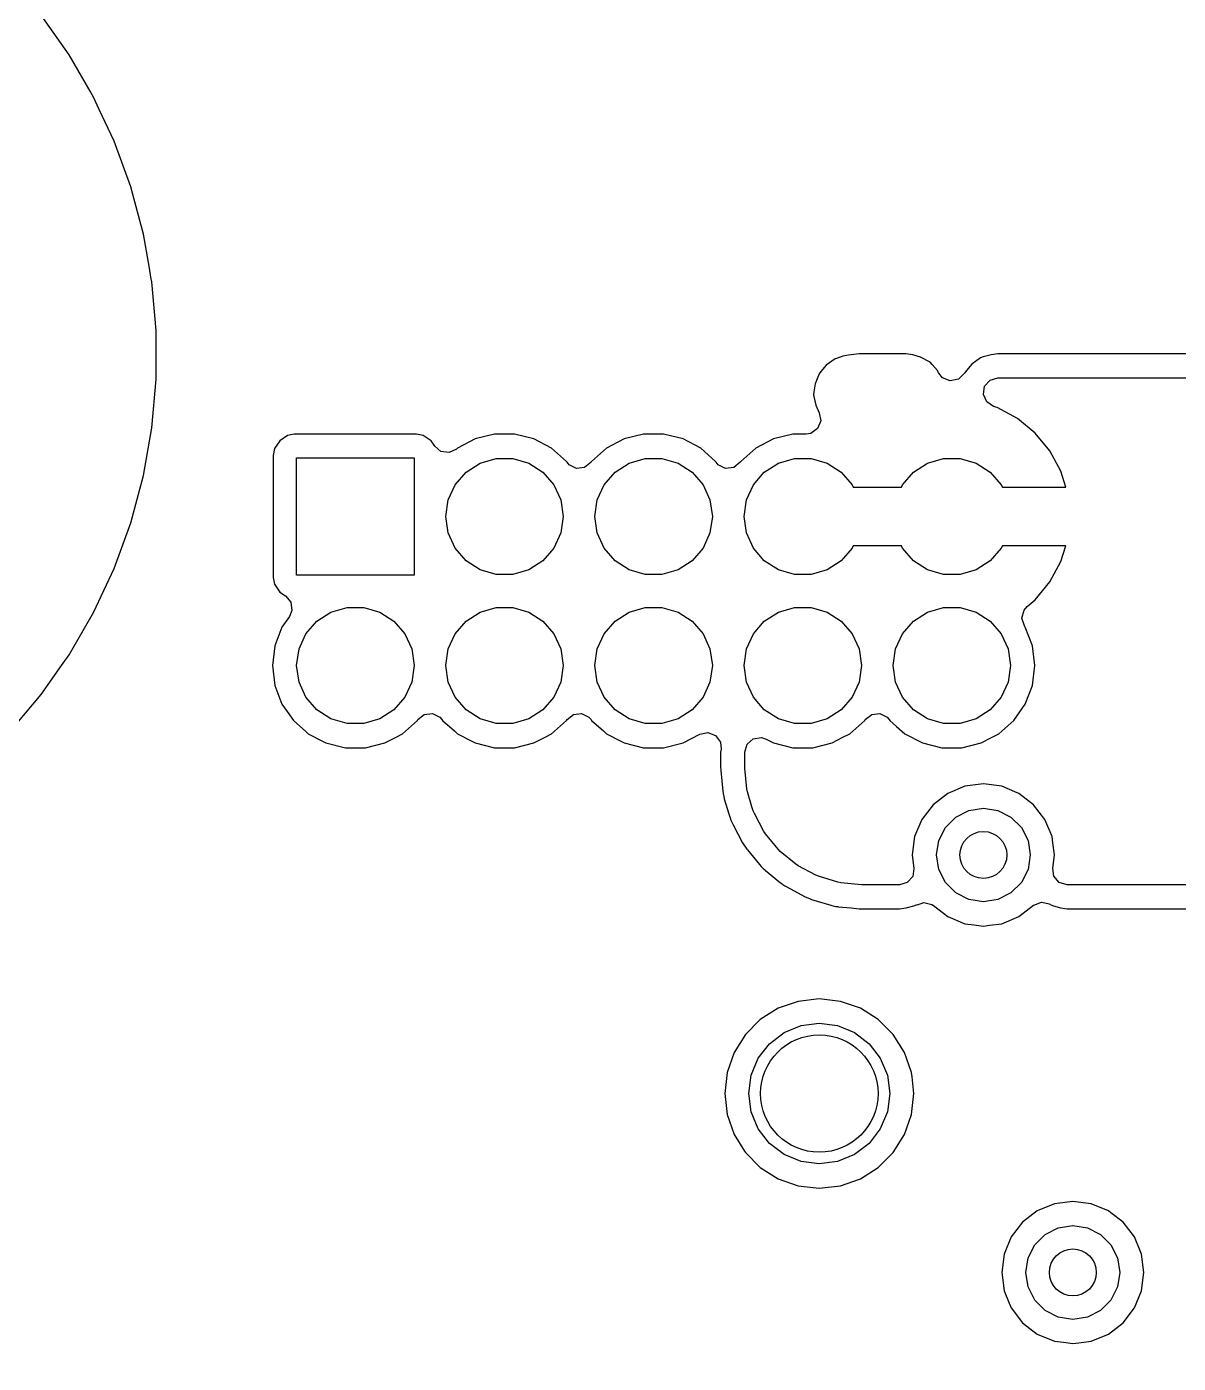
# Model space of a CAD drawing. Extents: x 116 to 183, y -110.2 to -37.6.
# Drawn here: x 130.79 to 140.6, y -66.81 to -55.43 of the extents above; entities that cross this region are included whole.
import ezdxf

# ---------------------------------------------------------------- set-up
doc = ezdxf.new("R2010")
doc.units = 0
doc.layers.add('BLACK', color=7, linetype='CONTINUOUS')

msp = doc.modelspace()

# ---------------------------------------------------------------- linework, layer by layer
at = {"layer": 'BLACK', "linetype": 'CONTINUOUS'}
for p, q in [((131.152576, -55.668358), (130.914655, -55.328572)), ((131.15258, -55.668365), (131.152576, -55.668358)), ((131.152588, -55.668376), (131.15258, -55.668365)), ((131.33091, -55.977238), (131.152588, -55.668376)), ((131.359996, -56.027616), (131.33091, -55.977238)), ((131.360009, -56.02764), (131.359996, -56.027616)), ((131.409604, -56.133998), (131.360009, -56.02764)), ((131.535305, -56.403566), (131.409604, -56.133998)), ((131.535306, -56.403571), (131.535305, -56.403566)), ((131.535311, -56.40358), (131.535306, -56.403571)), ((131.677189, -56.793386), (131.535311, -56.40358)), ((131.67719, -56.793392), (131.677189, -56.793386)), ((131.677192, -56.793396), (131.67719, -56.793392)), ((131.691718, -56.847608), (131.677192, -56.793396)), ((131.784553, -57.194074), (131.691718, -56.847608)), ((131.836035, -57.486046), (131.784553, -57.194074)), ((131.849209, -57.56076), (131.836035, -57.486046)), ((131.856586, -57.602595), (131.849209, -57.56076)), ((131.89274, -58.015839), (131.856586, -57.602595)), ((131.89274, -58.430661), (131.89274, -58.015839)), ((137.674647, -58.258748), (137.600397, -58.312145)), ((137.687853, -58.253707), (137.674647, -58.258748)), ((137.741809, -58.235212), (137.687853, -58.253707)), ((137.741811, -58.235211), (137.741809, -58.235212)), ((137.788301, -58.225097), (137.741811, -58.235211)), ((137.879801, -58.216085), (137.788301, -58.225097)), ((137.889849, -58.215344), (137.879801, -58.216085)), ((137.902005, -58.214747), (137.889849, -58.215344)), ((137.905035, -58.214672), (137.902005, -58.214747)), ((137.912093, -58.2145), (137.905035, -58.214672)), ((138.279104, -58.2145), (137.912093, -58.2145)), ((138.337002, -58.222825), (138.279104, -58.2145)), ((138.337003, -58.222825), (138.337002, -58.222825)), ((138.337007, -58.222826), (138.337003, -58.222825)), ((138.404039, -58.242509), (138.337007, -58.222826)), ((138.404044, -58.242511), (138.404039, -58.242509)), ((138.483854, -58.287154), (138.404044, -58.242511)), ((138.483856, -58.287156), (138.483854, -58.287154)), ((138.483858, -58.287157), (138.483856, -58.287156)), ((138.48386, -58.287159), (138.483858, -58.287157)), ((138.483861, -58.28716), (138.48386, -58.287159)), ((138.501443, -58.305104), (138.483861, -58.28716)), ((138.914938, -58.249739), (138.840694, -58.303132)), ((138.937792, -58.241652), (138.914938, -58.249739)), ((139.003876, -58.222569), (138.937792, -58.241652)), ((139.003884, -58.222567), (139.003876, -58.222569)), ((139.060895, -58.2145), (139.003884, -58.222567)), ((141.750147, -58.2145), (139.060895, -58.2145)), ((137.538727, -58.384366), (137.505132, -58.469432)), ((137.554158, -58.364556), (137.538727, -58.384366)), ((137.554188, -58.364519), (137.554158, -58.364556)), ((137.600397, -58.312145), (137.554188, -58.364519)), ((138.501449, -58.305111), (138.501443, -58.305104)), ((138.547204, -58.357915), (138.501449, -58.305111)), ((138.5565, -58.37536), (138.547204, -58.357915)), ((138.558235, -58.378616), (138.5565, -58.37536)), ((138.591466, -58.418124), (138.558235, -58.378616)), ((138.775339, -58.381805), (138.724995, -58.430253)), ((138.779018, -58.375362), (138.775339, -58.381805)), ((138.794451, -58.355547), (138.779018, -58.375362)), ((138.840694, -58.303132), (138.794451, -58.355547)), ((131.856586, -58.843905), (131.89274, -58.430661)), ((137.505129, -58.469442), (137.49457, -58.538498)), ((137.505132, -58.469432), (137.505129, -58.469442)), ((138.65645, -58.443793), (138.591466, -58.418124)), ((138.724995, -58.430253), (138.65645, -58.443793)), ((138.938005, -58.560551), (138.948566, -58.491484)), ((138.948566, -58.491484), (138.994791, -58.43909)), ((138.994791, -58.43909), (139.060896, -58.42)), ((139.060896, -58.42), (144.789907, -58.42)), ((137.494569, -58.53851), (137.492298, -58.56353)), ((137.492298, -58.56353), (137.492298, -58.563538)), ((137.492298, -58.563538), (137.494962, -58.577019)), ((137.49457, -58.538498), (137.494569, -58.53851)), ((137.494962, -58.577019), (137.510026, -58.653257)), ((138.966462, -58.624363), (138.938005, -58.560551)), ((139.0249, -58.66266), (138.966462, -58.624363)), ((137.510026, -58.653257), (137.538483, -58.71707)), ((137.538483, -58.71707), (137.539049, -58.718156)), ((137.539049, -58.718156), (137.539078, -58.718302)), ((137.539078, -58.718302), (137.539301, -58.718763)), ((137.539256, -58.718803), (137.539183, -58.718835)), ((137.539183, -58.718835), (137.552599, -58.786697)), ((137.539301, -58.718763), (137.539249, -58.718787)), ((137.539249, -58.718787), (137.539256, -58.718803)), ((139.054536, -58.67165), (139.0249, -58.66266)), ((139.228253, -58.764503), (139.054536, -58.67165)), ((131.784553, -59.252426), (131.856586, -58.843905)), ((137.526942, -58.851685), (137.470222, -58.892485)), ((137.552599, -58.786697), (137.526942, -58.851685)), ((139.22826, -58.764507), (139.228253, -58.764503)), ((139.380528, -58.889471), (139.22826, -58.764507)), ((132.945447, -58.955447), (132.901132, -59.021769)), ((133.011769, -58.911132), (132.945447, -58.955447)), ((133.01177, -58.911131), (133.011769, -58.911132)), ((133.070247, -58.8995), (133.01177, -58.911131)), ((133.070252, -58.8995), (133.070247, -58.8995)), ((134.109748, -58.8995), (133.070252, -58.8995)), ((134.109752, -58.8995), (134.109748, -58.8995)), ((134.168229, -58.911131), (134.109752, -58.8995)), ((134.16823, -58.911132), (134.168229, -58.911131)), ((134.234553, -58.955448), (134.16823, -58.911132)), ((134.265897, -59.002358), (134.234553, -58.955448)), ((134.609773, -58.94021), (134.459149, -59.019264)), ((134.774944, -58.8995), (134.609773, -58.94021)), ((134.945056, -58.8995), (134.774944, -58.8995)), ((135.110226, -58.94021), (134.945056, -58.8995)), ((135.260849, -59.019263), (135.110226, -58.94021)), ((135.879773, -58.94021), (135.72915, -59.019263)), ((136.044944, -58.8995), (135.879773, -58.94021)), ((136.215056, -58.8995), (136.044944, -58.8995)), ((136.380226, -58.94021), (136.215056, -58.8995)), ((136.530849, -59.019263), (136.380226, -58.94021)), ((137.149773, -58.94021), (136.99915, -59.019263)), ((137.314944, -58.8995), (137.149773, -58.94021)), ((137.429106, -58.8995), (137.314944, -58.8995)), ((137.470222, -58.892485), (137.429106, -58.8995)), ((139.505492, -59.041739), (139.380528, -58.889471)), ((132.901131, -59.02177), (132.8895, -59.080247)), ((132.8895, -59.080247), (132.8895, -60.119752)), ((132.901132, -59.021769), (132.901131, -59.02177)), ((134.318726, -59.04682), (134.265897, -59.002358)), ((134.387989, -59.056005), (134.318726, -59.04682)), ((134.451223, -59.026286), (134.387989, -59.056005)), ((134.459147, -59.019266), (134.451223, -59.026286)), ((134.459149, -59.019264), (134.459147, -59.019266)), ((135.388184, -59.132072), (135.260849, -59.019263)), ((135.72915, -59.019263), (135.601815, -59.132072)), ((136.658184, -59.132072), (136.530849, -59.019263)), ((136.99915, -59.019263), (136.871815, -59.132072)), ((139.505496, -59.041746), (139.505492, -59.041739)), ((139.598347, -59.215458), (139.505496, -59.041746)), ((133.09, -60.1), (133.09, -59.1)), ((133.09, -59.1), (134.09, -59.1)), ((134.09, -59.1), (134.09, -60.1)), ((134.53257, -59.222125), (134.652292, -59.145184)), ((134.652292, -59.145184), (134.788843, -59.105089)), ((134.788843, -59.105089), (134.931157, -59.105089)), ((134.931157, -59.105089), (135.067708, -59.145184)), ((135.067708, -59.145184), (135.18743, -59.222125)), ((135.392951, -59.138978), (135.388184, -59.132072)), ((135.410753, -59.159523), (135.392951, -59.138978)), ((135.473317, -59.190627), (135.410753, -59.159523)), ((135.542766, -59.182968), (135.473317, -59.190627)), ((135.597049, -59.138978), (135.542766, -59.182968)), ((135.601815, -59.132072), (135.597049, -59.138978)), ((135.80257, -59.222125), (135.922292, -59.145184)), ((135.922292, -59.145184), (136.058843, -59.105089)), ((136.058843, -59.105089), (136.201157, -59.105089)), ((136.201157, -59.105089), (136.337708, -59.145184)), ((136.337708, -59.145184), (136.45743, -59.222125)), ((136.662951, -59.138978), (136.658184, -59.132072)), ((136.680753, -59.159523), (136.662951, -59.138978)), ((136.743317, -59.190627), (136.680753, -59.159523)), ((136.812766, -59.182968), (136.743317, -59.190627)), ((136.867049, -59.138978), (136.812766, -59.182968)), ((136.871815, -59.132072), (136.867049, -59.138978)), ((137.07257, -59.222125), (137.192292, -59.145184)), ((137.192292, -59.145184), (137.328843, -59.105089)), ((137.328843, -59.105089), (137.471157, -59.105089)), ((137.471157, -59.105089), (137.607708, -59.145184)), ((137.607708, -59.145184), (137.72743, -59.222125)), ((138.34257, -59.222125), (138.462292, -59.145184)), ((138.462292, -59.145184), (138.598843, -59.105089)), ((138.598843, -59.105089), (138.741157, -59.105089)), ((138.741157, -59.105089), (138.877708, -59.145184)), ((138.877708, -59.145184), (138.99743, -59.222125)), ((131.677189, -59.653114), (131.784553, -59.252426)), ((134.439373, -59.32968), (134.53257, -59.222125)), ((135.18743, -59.222125), (135.280627, -59.32968)), ((135.709373, -59.32968), (135.80257, -59.222125)), ((136.45743, -59.222125), (136.550627, -59.32968)), ((136.979373, -59.32968), (137.07257, -59.222125)), ((137.72743, -59.222125), (137.820627, -59.32968)), ((138.249373, -59.32968), (138.34257, -59.222125)), ((138.99743, -59.222125), (139.090627, -59.32968)), ((139.63916, -59.349999), (139.598347, -59.215458)), ((134.380254, -59.459134), (134.439373, -59.32968)), ((135.280627, -59.32968), (135.339746, -59.459134)), ((135.650254, -59.459134), (135.709373, -59.32968)), ((136.550627, -59.32968), (136.609746, -59.459134)), ((136.920254, -59.459134), (136.979373, -59.32968)), ((137.820627, -59.32968), (137.829907, -59.35)), ((137.829907, -59.35), (138.240093, -59.35)), ((138.240093, -59.35), (138.249373, -59.32968)), ((139.090627, -59.32968), (139.099907, -59.35)), ((139.099907, -59.35), (139.63916, -59.35)), ((139.63916, -59.35), (139.63916, -59.349999)), ((134.36, -59.6), (134.380254, -59.459134)), ((135.339746, -59.459134), (135.36, -59.6)), ((135.63, -59.6), (135.650254, -59.459134)), ((136.609746, -59.459134), (136.63, -59.6)), ((136.9, -59.6), (136.920254, -59.459134)), ((131.535311, -60.04292), (131.677189, -59.653114)), ((134.380254, -59.740866), (134.36, -59.6)), ((135.36, -59.6), (135.339746, -59.740866)), ((135.650254, -59.740866), (135.63, -59.6)), ((136.63, -59.6), (136.609746, -59.740866)), ((136.920254, -59.740866), (136.9, -59.6)), ((134.439373, -59.87032), (134.380254, -59.740866)), ((135.339746, -59.740866), (135.280627, -59.87032)), ((135.709373, -59.87032), (135.650254, -59.740866)), ((136.609746, -59.740866), (136.550627, -59.87032)), ((136.979373, -59.87032), (136.920254, -59.740866)), ((134.53257, -59.977875), (134.439373, -59.87032)), ((135.280627, -59.87032), (135.18743, -59.977875)), ((135.80257, -59.977875), (135.709373, -59.87032)), ((136.550627, -59.87032), (136.45743, -59.977875)), ((137.07257, -59.977875), (136.979373, -59.87032)), ((137.820627, -59.87032), (137.72743, -59.977875)), ((137.829907, -59.85), (137.820627, -59.87032)), ((138.240093, -59.85), (137.829907, -59.85)), ((138.249373, -59.87032), (138.240093, -59.85)), ((138.34257, -59.977875), (138.249373, -59.87032)), ((139.090627, -59.87032), (138.99743, -59.977875)), ((139.099907, -59.85), (139.090627, -59.87032)), ((139.63916, -59.85), (139.099907, -59.85)), ((139.598347, -59.984541), (139.63916, -59.85)), ((134.652292, -60.054816), (134.53257, -59.977875)), ((135.18743, -59.977875), (135.067708, -60.054816)), ((135.922292, -60.054816), (135.80257, -59.977875)), ((136.45743, -59.977875), (136.337708, -60.054816)), ((137.192292, -60.054816), (137.07257, -59.977875)), ((137.72743, -59.977875), (137.607708, -60.054816)), ((138.462292, -60.054816), (138.34257, -59.977875)), ((138.99743, -59.977875), (138.877708, -60.054816)), ((139.505496, -60.158253), (139.598347, -59.984541)), ((131.360009, -60.418859), (131.535305, -60.042933)), ((131.535305, -60.042932), (131.535311, -60.04292)), ((131.535305, -60.042933), (131.535305, -60.042932)), ((134.09, -60.1), (133.09, -60.1)), ((134.788843, -60.094911), (134.652292, -60.054816)), ((134.931157, -60.094911), (134.788843, -60.094911)), ((135.067708, -60.054816), (134.931157, -60.094911)), ((136.058843, -60.094911), (135.922292, -60.054816)), ((136.201157, -60.094911), (136.058843, -60.094911)), ((136.337708, -60.054816), (136.201157, -60.094911)), ((137.328843, -60.094911), (137.192292, -60.054816)), ((137.471157, -60.094911), (137.328843, -60.094911)), ((137.607708, -60.054816), (137.471157, -60.094911)), ((138.598843, -60.094911), (138.462292, -60.054816)), ((138.741157, -60.094911), (138.598843, -60.094911)), ((138.877708, -60.054816), (138.741157, -60.094911)), ((132.8895, -60.119752), (132.901131, -60.178229)), ((132.901131, -60.178229), (132.901132, -60.17823)), ((132.901132, -60.17823), (132.945447, -60.244552)), ((139.380529, -60.310527), (139.505492, -60.15826)), ((139.505492, -60.15826), (139.505496, -60.158253)), ((132.945447, -60.244552), (132.994824, -60.277545)), ((132.994824, -60.277545), (133.039629, -60.331158)), ((133.039629, -60.331158), (133.048336, -60.400483)), ((139.311991, -60.366774), (139.380529, -60.310527)), ((131.152588, -60.778124), (131.36, -60.418877)), ((131.36, -60.418877), (131.360004, -60.418867)), ((131.360004, -60.418867), (131.360009, -60.418859)), ((133.027983, -60.451087), (132.965183, -60.542068)), ((133.048336, -60.400483), (133.027983, -60.451087)), ((133.26257, -60.492125), (133.382292, -60.415184)), ((133.382292, -60.415184), (133.518843, -60.375089)), ((133.518843, -60.375089), (133.661157, -60.375089)), ((133.661157, -60.375089), (133.797708, -60.415184)), ((133.797708, -60.415184), (133.91743, -60.492125)), ((134.53257, -60.492125), (134.652292, -60.415184)), ((134.652292, -60.415184), (134.788843, -60.375089)), ((134.788843, -60.375089), (134.931157, -60.375089)), ((134.931157, -60.375089), (135.067708, -60.415184)), ((135.067708, -60.415184), (135.18743, -60.492125)), ((135.80257, -60.492125), (135.922292, -60.415184)), ((135.922292, -60.415184), (136.058843, -60.375089)), ((136.058843, -60.375089), (136.201157, -60.375089)), ((136.201157, -60.375089), (136.337708, -60.415184)), ((136.337708, -60.415184), (136.45743, -60.492125)), ((137.07257, -60.492125), (137.192292, -60.415184)), ((137.192292, -60.415184), (137.328843, -60.375089)), ((137.328843, -60.375089), (137.471157, -60.375089)), ((137.471157, -60.375089), (137.607708, -60.415184)), ((137.607708, -60.415184), (137.72743, -60.492125)), ((138.34257, -60.492125), (138.462292, -60.415184)), ((138.462292, -60.415184), (138.598843, -60.375089)), ((138.598843, -60.375089), (138.741157, -60.375089)), ((138.741157, -60.375089), (138.877708, -60.415184)), ((138.877708, -60.415184), (138.99743, -60.492125)), ((139.266722, -60.466714), (139.284187, -60.399063)), ((139.284187, -60.399063), (139.311991, -60.366774)), ((132.965182, -60.542068), (132.90486, -60.701125)), ((132.965183, -60.542068), (132.965182, -60.542068)), ((133.169373, -60.59968), (133.26257, -60.492125)), ((133.91743, -60.492125), (134.010627, -60.59968)), ((134.439373, -60.59968), (134.53257, -60.492125)), ((135.18743, -60.492125), (135.280627, -60.59968)), ((135.709373, -60.59968), (135.80257, -60.492125)), ((136.45743, -60.492125), (136.550627, -60.59968)), ((136.979373, -60.59968), (137.07257, -60.492125)), ((137.72743, -60.492125), (137.820627, -60.59968)), ((138.249373, -60.59968), (138.34257, -60.492125)), ((138.99743, -60.492125), (139.090627, -60.59968)), ((139.288604, -60.533068), (139.266722, -60.466714)), ((139.294818, -60.54207), (139.288604, -60.533068)), ((139.35514, -60.701128), (139.294818, -60.54207)), ((133.110254, -60.729134), (133.169373, -60.59968)), ((134.010627, -60.59968), (134.069746, -60.729134)), ((134.380254, -60.729134), (134.439373, -60.59968)), ((135.280627, -60.59968), (135.339746, -60.729134)), ((135.650254, -60.729134), (135.709373, -60.59968)), ((136.550627, -60.59968), (136.609746, -60.729134)), ((136.920254, -60.729134), (136.979373, -60.59968)), ((137.820627, -60.59968), (137.879746, -60.729134)), ((138.190254, -60.729134), (138.249373, -60.59968)), ((139.090627, -60.59968), (139.149746, -60.729134)), ((131.088256, -60.87), (131.152588, -60.778124)), ((132.904859, -60.70113), (132.884355, -60.87)), ((132.90486, -60.701125), (132.904859, -60.70113)), ((133.09, -60.87), (133.110254, -60.729134)), ((134.069746, -60.729134), (134.09, -60.87)), ((134.36, -60.87), (134.380254, -60.729134)), ((135.339746, -60.729134), (135.36, -60.87)), ((135.63, -60.87), (135.650254, -60.729134)), ((136.609746, -60.729134), (136.63, -60.87)), ((136.9, -60.87), (136.920254, -60.729134)), ((137.879746, -60.729134), (137.9, -60.87)), ((138.17, -60.87), (138.190254, -60.729134)), ((139.149746, -60.729134), (139.17, -60.87)), ((139.375645, -60.87), (139.35514, -60.701128)), ((130.914656, -61.117926), (131.088256, -60.87)), ((132.884355, -60.87), (132.904859, -61.038869)), ((133.110254, -61.010866), (133.09, -60.87)), ((134.09, -60.87), (134.069746, -61.010866)), ((134.380254, -61.010866), (134.36, -60.87)), ((135.36, -60.87), (135.339746, -61.010866)), ((135.650254, -61.010866), (135.63, -60.87)), ((136.63, -60.87), (136.609746, -61.010866)), ((136.920254, -61.010866), (136.9, -60.87)), ((137.9, -60.87), (137.879746, -61.010866)), ((138.190254, -61.010866), (138.17, -60.87)), ((139.17, -60.87), (139.149746, -61.010866)), ((139.35514, -61.038872), (139.375645, -60.87)), ((133.169373, -61.14032), (133.110254, -61.010866)), ((134.069746, -61.010866), (134.010627, -61.14032)), ((134.439373, -61.14032), (134.380254, -61.010866)), ((135.339746, -61.010866), (135.280627, -61.14032)), ((135.709373, -61.14032), (135.650254, -61.010866)), ((136.609746, -61.010866), (136.550627, -61.14032)), ((136.979373, -61.14032), (136.920254, -61.010866)), ((137.879746, -61.010866), (137.820627, -61.14032)), ((138.249373, -61.14032), (138.190254, -61.010866)), ((139.149746, -61.010866), (139.090627, -61.14032)), ((130.648013, -61.435699), (130.914656, -61.117926)), ((132.904859, -61.038869), (132.90486, -61.038874)), ((132.90486, -61.038874), (132.965182, -61.197931)), ((139.294818, -61.19793), (139.35514, -61.038872)), ((132.965182, -61.197931), (133.009986, -61.262839)), ((133.26257, -61.247875), (133.169373, -61.14032)), ((133.382292, -61.324816), (133.26257, -61.247875)), ((133.91743, -61.247875), (133.797708, -61.324816)), ((134.010627, -61.14032), (133.91743, -61.247875)), ((134.53257, -61.247875), (134.439373, -61.14032)), ((134.652292, -61.324816), (134.53257, -61.247875)), ((135.18743, -61.247875), (135.067708, -61.324816)), ((135.280627, -61.14032), (135.18743, -61.247875)), ((135.80257, -61.247875), (135.709373, -61.14032)), ((135.922292, -61.324816), (135.80257, -61.247875)), ((136.45743, -61.247875), (136.337708, -61.324816)), ((136.550627, -61.14032), (136.45743, -61.247875)), ((137.07257, -61.247875), (136.979373, -61.14032)), ((137.192292, -61.324816), (137.07257, -61.247875)), ((137.72743, -61.247875), (137.607708, -61.324816)), ((137.820627, -61.14032), (137.72743, -61.247875)), ((138.34257, -61.247875), (138.249373, -61.14032)), ((138.462292, -61.324816), (138.34257, -61.247875)), ((138.99743, -61.247875), (138.877708, -61.324816)), ((139.090627, -61.14032), (138.99743, -61.247875)), ((139.198183, -61.337929), (139.294818, -61.19793)), ((133.009986, -61.262839), (133.061817, -61.337929)), ((133.061817, -61.337929), (133.167505, -61.43156)), ((133.518843, -61.364911), (133.382292, -61.324816)), ((133.661157, -61.364911), (133.518843, -61.364911)), ((133.797708, -61.324816), (133.661157, -61.364911)), ((133.990852, -61.450734), (134.118183, -61.337929)), ((134.118183, -61.337929), (134.12295, -61.331021)), ((134.12295, -61.331021), (134.17723, -61.287033)), ((134.17723, -61.287033), (134.246678, -61.279372)), ((134.246678, -61.279372), (134.309244, -61.310473)), ((134.309244, -61.310473), (134.327046, -61.331017)), ((134.327046, -61.331017), (134.331817, -61.337929)), ((134.331817, -61.337929), (134.433072, -61.427633)), ((134.788843, -61.364911), (134.652292, -61.324816)), ((134.931157, -61.364911), (134.788843, -61.364911)), ((135.067708, -61.324816), (134.931157, -61.364911)), ((135.260852, -61.450734), (135.388183, -61.337929)), ((135.388183, -61.337929), (135.39295, -61.331021)), ((135.39295, -61.331021), (135.44723, -61.287033)), ((135.44723, -61.287033), (135.516678, -61.279372)), ((135.516678, -61.279372), (135.579244, -61.310473)), ((135.579244, -61.310473), (135.597046, -61.331017)), ((135.597046, -61.331017), (135.601817, -61.337929)), ((135.601817, -61.337929), (135.703072, -61.427633)), ((136.058843, -61.364911), (135.922292, -61.324816)), ((136.201157, -61.364911), (136.058843, -61.364911)), ((136.337708, -61.324816), (136.201157, -61.364911)), ((137.328843, -61.364911), (137.192292, -61.324816)), ((137.471157, -61.364911), (137.328843, -61.364911)), ((137.607708, -61.324816), (137.471157, -61.364911)), ((137.800852, -61.450734), (137.928183, -61.337929)), ((137.928183, -61.337929), (137.93295, -61.331021)), ((137.93295, -61.331021), (137.98723, -61.287033)), ((137.98723, -61.287033), (138.056678, -61.279372)), ((138.056678, -61.279372), (138.119244, -61.310473)), ((138.119244, -61.310473), (138.137046, -61.331017)), ((138.137046, -61.331017), (138.141817, -61.337929)), ((138.141817, -61.337929), (138.199731, -61.389236)), ((138.598843, -61.364911), (138.462292, -61.324816)), ((138.741157, -61.364911), (138.598843, -61.364911)), ((138.877708, -61.324816), (138.741157, -61.364911)), ((139.070852, -61.450734), (139.198183, -61.337929)), ((133.167505, -61.43156), (133.18915, -61.450736)), ((133.18915, -61.450736), (133.317227, -61.517956)), ((133.931221, -61.482031), (133.990849, -61.450736)), ((133.990849, -61.450736), (133.99085, -61.450734)), ((133.99085, -61.450734), (133.990852, -61.450734)), ((134.433072, -61.427633), (134.45915, -61.450736)), ((134.45915, -61.450736), (134.587227, -61.517956)), ((135.201221, -61.482031), (135.260849, -61.450736)), ((135.260849, -61.450736), (135.26085, -61.450734)), ((135.26085, -61.450734), (135.260852, -61.450734)), ((135.703072, -61.427633), (135.72915, -61.450736)), ((135.72915, -61.450736), (135.857227, -61.517956)), ((136.380225, -61.52979), (136.52374, -61.454466)), ((136.52374, -61.454466), (136.592247, -61.440741)), ((136.592247, -61.440741), (136.6573, -61.466233)), ((136.6573, -61.466233), (136.698245, -61.522849)), ((137.737031, -61.48423), (137.800849, -61.450736)), ((137.800849, -61.450736), (137.80085, -61.450734)), ((137.80085, -61.450734), (137.800852, -61.450734)), ((138.199731, -61.389236), (138.26915, -61.450736)), ((138.26915, -61.450736), (138.419773, -61.529789)), ((139.007031, -61.48423), (139.070849, -61.450736)), ((139.070849, -61.450736), (139.07085, -61.450734)), ((139.07085, -61.450734), (139.070852, -61.450734)), ((133.317227, -61.517956), (133.339775, -61.52979)), ((133.339775, -61.52979), (133.504944, -61.5705)), ((133.504944, -61.5705), (133.675056, -61.5705)), ((133.675056, -61.5705), (133.840225, -61.52979)), ((133.840225, -61.52979), (133.931221, -61.482031)), ((134.587227, -61.517956), (134.609775, -61.52979)), ((134.609775, -61.52979), (134.774944, -61.5705)), ((134.774944, -61.5705), (134.945056, -61.5705)), ((134.945056, -61.5705), (135.110225, -61.52979)), ((135.110225, -61.52979), (135.201221, -61.482031)), ((135.857227, -61.517956), (135.879775, -61.52979)), ((135.879775, -61.52979), (136.044944, -61.5705)), ((136.044944, -61.5705), (136.215056, -61.5705)), ((136.215056, -61.5705), (136.380225, -61.52979)), ((136.698245, -61.522849), (136.704103, -61.58191)), ((136.704103, -61.58191), (136.7005, -61.606968)), ((136.906, -61.606968), (136.925685, -61.539929)), ((136.925685, -61.539929), (136.978489, -61.494174)), ((136.978489, -61.494174), (137.047647, -61.48423)), ((137.047647, -61.48423), (137.087626, -61.497172)), ((137.087626, -61.497172), (137.149773, -61.529789)), ((137.149773, -61.529789), (137.149775, -61.52979)), ((137.149775, -61.52979), (137.314944, -61.5705)), ((137.314944, -61.5705), (137.485056, -61.5705)), ((137.485056, -61.5705), (137.650225, -61.52979)), ((137.650225, -61.52979), (137.737031, -61.48423)), ((138.419773, -61.529789), (138.419775, -61.52979)), ((138.419775, -61.52979), (138.584944, -61.5705)), ((138.584944, -61.5705), (138.755056, -61.5705)), ((138.755056, -61.5705), (138.920225, -61.52979)), ((138.920225, -61.52979), (139.007031, -61.48423)), ((136.7005, -61.606968), (136.7005, -61.731907)), ((136.906, -61.731907), (136.906, -61.606968)), ((136.7005, -61.731907), (136.700747, -61.741989)), ((136.700747, -61.741989), (136.700748, -61.742001)), ((136.700748, -61.742001), (136.701344, -61.754158)), ((136.701344, -61.754158), (136.702085, -61.764188)), ((136.702085, -61.764188), (136.719506, -61.941069)), ((136.906597, -61.744061), (136.906, -61.731907)), ((136.924018, -61.920941), (136.906597, -61.744061)), ((136.928757, -61.944769), (136.924018, -61.920941)), ((138.781237, -61.898956), (138.63516, -61.959463)), ((138.781239, -61.898955), (138.781237, -61.898956)), ((138.937999, -61.878318), (138.781239, -61.898955)), ((138.938001, -61.878318), (138.937999, -61.878318)), ((139.09476, -61.898955), (138.938001, -61.878318)), ((139.094762, -61.898956), (139.09476, -61.898955)), ((139.205364, -61.944769), (139.094762, -61.898956)), ((136.719506, -61.941069), (136.719509, -61.941095)), ((136.719509, -61.941095), (136.722462, -61.961008)), ((136.722462, -61.961008), (136.722464, -61.961018)), ((136.722464, -61.961018), (136.727211, -61.984882)), ((136.727211, -61.984882), (136.732103, -62.004415)), ((136.732103, -62.004415), (136.771076, -62.13289)), ((136.967728, -62.073239), (136.928757, -61.944769)), ((138.63516, -61.959463), (138.509718, -62.055718)), ((139.240841, -61.959464), (139.205364, -61.944769)), ((139.366282, -62.055718), (139.240841, -61.959464)), ((136.771076, -62.13289), (136.771076, -62.132891)), ((136.771076, -62.132891), (136.781928, -62.168666)), ((136.978575, -62.108998), (136.967728, -62.073239)), ((136.987877, -62.131453), (136.978575, -62.108998)), ((137.068772, -62.282798), (136.987877, -62.131453)), ((138.509718, -62.055718), (138.413463, -62.18116)), ((138.614393, -62.248886), (138.702886, -62.160393)), ((138.702886, -62.160393), (138.814393, -62.103577)), ((138.814393, -62.103577), (138.938, -62.084)), ((138.938, -62.084), (139.061607, -62.103577)), ((139.061607, -62.103577), (139.173114, -62.160393)), ((139.173114, -62.160393), (139.261607, -62.248886)), ((139.462536, -62.181159), (139.366282, -62.055718)), ((136.781928, -62.168666), (136.788715, -62.187633)), ((136.788715, -62.187633), (136.798022, -62.210101)), ((136.798022, -62.210101), (136.806638, -62.228317)), ((136.806638, -62.228317), (136.80665, -62.22834)), ((136.80665, -62.22834), (136.887526, -62.37965)), ((138.413463, -62.18116), (138.352956, -62.327237)), ((138.557577, -62.360393), (138.614393, -62.248886)), ((139.261607, -62.248886), (139.318423, -62.360393)), ((139.523044, -62.327238), (139.462536, -62.181159)), ((136.887526, -62.37965), (136.887542, -62.379677)), ((136.887542, -62.379677), (136.897908, -62.396972)), ((137.082277, -62.30301), (137.068772, -62.282798)), ((137.191145, -62.435666), (137.082277, -62.30301)), ((138.352955, -62.327239), (138.332318, -62.483998)), ((138.352956, -62.327237), (138.352955, -62.327239)), ((138.538, -62.484), (138.557577, -62.360393)), ((139.318423, -62.360393), (139.338, -62.484)), ((139.529923, -62.379492), (139.523044, -62.327238)), ((139.543682, -62.483998), (139.529923, -62.379492)), ((136.897908, -62.396972), (136.911388, -62.417148)), ((136.911388, -62.417148), (136.911423, -62.417197)), ((136.911423, -62.417197), (136.923411, -62.433363)), ((136.923411, -62.433363), (136.923418, -62.433372)), ((136.923418, -62.433372), (136.923423, -62.433378)), ((136.923423, -62.433378), (136.929694, -62.441019)), ((136.929694, -62.441019), (137.005048, -62.532839)), ((137.208333, -62.452854), (137.191145, -62.435666)), ((137.340989, -62.561722), (137.208333, -62.452854)), ((138.332318, -62.483998), (138.332318, -62.484001)), ((138.332318, -62.484001), (138.347302, -62.597815)), ((138.557577, -62.607607), (138.538, -62.484)), ((139.338, -62.484), (139.318423, -62.607607)), ((139.528698, -62.597815), (139.543682, -62.484001)), ((139.543682, -62.484001), (139.543682, -62.483998)), ((137.005048, -62.532839), (137.032291, -62.566034)), ((137.032291, -62.566034), (137.045835, -62.580976)), ((137.045835, -62.580976), (137.063023, -62.598164)), ((137.063023, -62.598164), (137.077965, -62.611708)), ((137.077965, -62.611708), (137.077979, -62.61172)), ((137.077979, -62.61172), (137.077983, -62.611723)), ((137.077983, -62.611723), (137.083586, -62.616321)), ((137.083586, -62.616321), (137.210621, -62.720576)), ((137.361201, -62.575227), (137.340989, -62.561722)), ((137.512543, -62.656121), (137.361201, -62.575227)), ((138.347302, -62.597815), (138.336536, -62.66685)), ((138.614393, -62.719114), (138.557577, -62.607607)), ((139.318423, -62.607607), (139.261607, -62.719114)), ((139.538843, -62.665511), (139.528698, -62.597815)), ((137.210621, -62.720576), (137.210628, -62.720581)), ((137.210628, -62.720581), (137.210635, -62.720587)), ((137.210635, -62.720587), (137.223345, -62.730012)), ((137.223345, -62.730012), (137.226821, -62.73259)), ((137.226821, -62.73259), (137.226829, -62.732595)), ((137.226829, -62.732595), (137.226841, -62.732604)), ((137.226841, -62.732604), (137.229082, -62.734101)), ((137.535001, -62.665424), (137.512543, -62.656121)), ((137.699224, -62.71524), (137.535001, -62.665424)), ((137.723065, -62.719982), (137.699224, -62.71524)), ((137.899939, -62.737403), (137.723065, -62.719982)), ((138.290156, -62.719106), (138.224363, -62.738)), ((138.336536, -62.66685), (138.290156, -62.719106)), ((138.702886, -62.807607), (138.614393, -62.719114)), ((139.261607, -62.719114), (139.173114, -62.807607)), ((139.584598, -62.718315), (139.538843, -62.665511)), ((139.651637, -62.738), (139.584598, -62.718315)), ((137.229082, -62.734101), (137.247033, -62.746095)), ((137.247033, -62.746095), (137.264329, -62.756462)), ((137.264329, -62.756462), (137.264335, -62.756465)), ((137.264335, -62.756465), (137.264366, -62.756482)), ((137.264366, -62.756482), (137.415659, -62.83735)), ((137.415659, -62.83735), (137.415668, -62.837355)), ((137.415668, -62.837355), (137.433882, -62.845969)), ((137.433882, -62.845969), (137.433897, -62.845976)), ((137.433897, -62.845976), (137.456355, -62.855279)), ((137.912093, -62.738), (137.899939, -62.737403)), ((138.224363, -62.738), (137.912093, -62.738)), ((138.814393, -62.864423), (138.702886, -62.807607)), ((139.173114, -62.807607), (139.061607, -62.864423)), ((143.907441, -62.738), (139.651637, -62.738)), ((137.456355, -62.855279), (137.475348, -62.862075)), ((137.475348, -62.862075), (137.639571, -62.911891)), ((137.639571, -62.911891), (137.639596, -62.911897)), ((137.639596, -62.911897), (137.639597, -62.911898)), ((137.639597, -62.911898), (137.647311, -62.91383)), ((137.647311, -62.91383), (137.659135, -62.916792)), ((137.659135, -62.916792), (137.682976, -62.921534)), ((137.682976, -62.921534), (137.698368, -62.923816)), ((137.698368, -62.923816), (137.702908, -62.92449)), ((137.702908, -62.92449), (137.702913, -62.92449)), ((137.702913, -62.92449), (137.702922, -62.924492)), ((137.702922, -62.924492), (137.811386, -62.935175)), ((137.811386, -62.935175), (137.879816, -62.941915)), ((137.879816, -62.941915), (137.889837, -62.942655)), ((137.889837, -62.942655), (137.889856, -62.942655)), ((137.889856, -62.942655), (137.889857, -62.942656)), ((137.889857, -62.942656), (137.902011, -62.943253)), ((137.902011, -62.943253), (137.912093, -62.9435)), ((137.912093, -62.9435), (137.912107, -62.9435)), ((137.912107, -62.9435), (138.22436, -62.9435)), ((138.22436, -62.9435), (138.224363, -62.9435)), ((138.224363, -62.9435), (138.281085, -62.935517)), ((138.281085, -62.935517), (138.346878, -62.916623)), ((138.346878, -62.916623), (138.369443, -62.908695)), ((138.369443, -62.908695), (138.36945, -62.908689)), ((138.36945, -62.908689), (138.377231, -62.904648)), ((138.377231, -62.904648), (138.378548, -62.907183)), ((138.378548, -62.907183), (138.4309, -62.888956)), ((138.4309, -62.888956), (138.498831, -62.905303)), ((138.498831, -62.905303), (138.512506, -62.914421)), ((138.512506, -62.914421), (138.635159, -63.008536)), ((138.938, -62.884), (138.814393, -62.864423)), ((139.061607, -62.864423), (138.938, -62.884)), ((139.240841, -63.008536), (139.366282, -62.912282)), ((139.366282, -62.912282), (139.366284, -62.912278)), ((139.366284, -62.912278), (139.36673, -62.911937)), ((139.36673, -62.911937), (139.431899, -62.886743)), ((139.431899, -62.886743), (139.500344, -62.900781)), ((139.500344, -62.900781), (139.502694, -62.902062)), ((139.502694, -62.902062), (139.5267, -62.91549)), ((139.5267, -62.91549), (139.593739, -62.935175)), ((139.593739, -62.935175), (139.651637, -62.9435)), ((139.651637, -62.9435), (139.651641, -62.9435)), ((139.651641, -62.9435), (141.906033, -62.9435)), ((138.635159, -63.008536), (138.781238, -63.069044)), ((138.781238, -63.069044), (138.859619, -63.079363)), ((138.990254, -63.082802), (139.094762, -63.069044)), ((139.094762, -63.069044), (139.240841, -63.008536)), ((138.859619, -63.079363), (138.937999, -63.089682)), ((138.937999, -63.089682), (138.938, -63.089682)), ((138.938, -63.089682), (138.938001, -63.089682)), ((138.938001, -63.089682), (138.990254, -63.082802)), ((137.361745, -63.730631), (137.191476, -63.790211)), ((137.36175, -63.73063), (137.361745, -63.730631)), ((137.540996, -63.710435), (137.36175, -63.73063)), ((137.541004, -63.710435), (137.540996, -63.710435)), ((137.720249, -63.73063), (137.541004, -63.710435)), ((137.720254, -63.730631), (137.720249, -63.73063)), ((137.890523, -63.790211), (137.720254, -63.730631)), ((137.191476, -63.790211), (137.038737, -63.886184)), ((138.043262, -63.886184), (137.890523, -63.790211)), ((137.038737, -63.886184), (136.911184, -64.013737)), ((137.241, -63.996385), (137.385709, -63.936445)), ((137.385709, -63.936445), (137.541, -63.916)), ((137.541, -63.916), (137.696291, -63.936445)), ((137.696291, -63.936445), (137.841, -63.996385)), ((138.170815, -64.013737), (138.043262, -63.886184)), ((136.911184, -64.013737), (136.815211, -64.166476)), ((137.021385, -64.216), (137.116736, -64.091736)), ((137.116736, -64.091736), (137.241, -63.996385)), ((137.841, -63.996385), (137.965264, -64.091736)), ((137.965264, -64.091736), (138.060615, -64.216)), ((138.266788, -64.166476), (138.170815, -64.013737)), ((136.815211, -64.166476), (136.755631, -64.336745)), ((138.326368, -64.336745), (138.266788, -64.166476)), ((136.961445, -64.360709), (137.021385, -64.216)), ((138.060615, -64.216), (138.120555, -64.360709)), ((136.75563, -64.33675), (136.735435, -64.515996)), ((136.755631, -64.336745), (136.75563, -64.33675)), ((136.941, -64.516), (136.961445, -64.360709)), ((138.120555, -64.360709), (138.141, -64.516)), ((138.326369, -64.33675), (138.326368, -64.336745)), ((138.330392, -64.372463), (138.326369, -64.33675)), ((138.346565, -64.516), (138.330392, -64.372463)), ((136.735435, -64.515996), (136.735435, -64.516003)), ((136.735435, -64.516003), (136.75563, -64.695249)), ((136.961445, -64.671291), (136.941, -64.516)), ((138.141, -64.516), (138.120555, -64.671291)), ((138.326368, -64.695255), (138.346565, -64.516)), ((136.75563, -64.695249), (136.755631, -64.695254)), ((136.755631, -64.695254), (136.815211, -64.865523)), ((137.021385, -64.816), (136.961445, -64.671291)), ((138.120555, -64.671291), (138.060615, -64.816)), ((138.266789, -64.865522), (138.326368, -64.695255)), ((136.815211, -64.865523), (136.904399, -65.007464)), ((137.116736, -64.940264), (137.021385, -64.816)), ((138.060615, -64.816), (137.965264, -64.940264)), ((138.247011, -64.896998), (138.266789, -64.865522)), ((136.904399, -65.007464), (136.911184, -65.018262)), ((137.241, -65.035615), (137.116736, -64.940264)), ((137.965264, -64.940264), (137.841, -65.035615)), ((138.170816, -65.018262), (138.247011, -64.896998)), ((136.911184, -65.018262), (137.038738, -65.145816)), ((137.385709, -65.095555), (137.241, -65.035615)), ((137.541, -65.116), (137.385709, -65.095555)), ((137.696291, -65.095555), (137.541, -65.116)), ((137.841, -65.035615), (137.696291, -65.095555)), ((138.043262, -65.145816), (138.170816, -65.018262)), ((137.038738, -65.145816), (137.191478, -65.241789)), ((137.890522, -65.241789), (138.043262, -65.145816)), ((137.191478, -65.241789), (137.361745, -65.301368)), ((137.361745, -65.301368), (137.36175, -65.301369)), ((137.36175, -65.301369), (137.540996, -65.321565)), ((137.540996, -65.321565), (137.541, -65.321565)), ((137.541, -65.321565), (137.541004, -65.321565)), ((137.541004, -65.321565), (137.720249, -65.301369)), ((137.720249, -65.301369), (137.720252, -65.301368)), ((137.720252, -65.301368), (137.720255, -65.301368)), ((137.720255, -65.301368), (137.890522, -65.241789)), ((139.543237, -65.454956), (139.39716, -65.515463)), ((139.543239, -65.454955), (139.543237, -65.454956)), ((139.699999, -65.434318), (139.543239, -65.454955)), ((139.700001, -65.434318), (139.699999, -65.434318)), ((139.85676, -65.454955), (139.700001, -65.434318)), ((139.856762, -65.454956), (139.85676, -65.454955)), ((140.002841, -65.515464), (139.856762, -65.454956)), ((139.39716, -65.515463), (139.271718, -65.611718)), ((140.024389, -65.531998), (140.002841, -65.515464)), ((140.128282, -65.611718), (140.024389, -65.531998)), ((139.271718, -65.611718), (139.175463, -65.73716)), ((139.464886, -65.716393), (139.576393, -65.659577)), ((139.576393, -65.659577), (139.7, -65.64)), ((139.7, -65.64), (139.823607, -65.659577)), ((139.823607, -65.659577), (139.935114, -65.716393)), ((140.224536, -65.737159), (140.128282, -65.611718)), ((139.175463, -65.73716), (139.114956, -65.883237)), ((139.319577, -65.916393), (139.376393, -65.804886)), ((139.376393, -65.804886), (139.464886, -65.716393)), ((139.935114, -65.716393), (140.023607, -65.804886)), ((140.023607, -65.804886), (140.080423, -65.916393)), ((140.285044, -65.883238), (140.224536, -65.737159)), ((139.114955, -65.883239), (139.094318, -66.039998)), ((139.114956, -65.883237), (139.114955, -65.883239)), ((139.3, -66.04), (139.319577, -65.916393)), ((140.080423, -65.916393), (140.1, -66.04)), ((140.305682, -66.04), (140.285044, -65.883238)), ((139.094318, -66.039998), (139.094318, -66.040001)), ((139.094318, -66.040001), (139.114955, -66.19676)), ((139.319577, -66.163607), (139.3, -66.04)), ((140.1, -66.04), (140.080423, -66.163607)), ((140.285044, -66.196762), (140.305682, -66.04)), ((139.114955, -66.19676), (139.114956, -66.196762)), ((139.114956, -66.196762), (139.158894, -66.302839)), ((139.376393, -66.275114), (139.319577, -66.163607)), ((140.080423, -66.163607), (140.023607, -66.275114)), ((140.224536, -66.342841), (140.285044, -66.196762)), ((139.158894, -66.302839), (139.175464, -66.342841)), ((139.175464, -66.342841), (139.271718, -66.468282)), ((139.464886, -66.363607), (139.376393, -66.275114)), ((139.576393, -66.420423), (139.464886, -66.363607)), ((139.935114, -66.363607), (139.823607, -66.420423)), ((140.023607, -66.275114), (139.935114, -66.363607)), ((140.128282, -66.468282), (140.224536, -66.342841)), ((139.271718, -66.468282), (139.397159, -66.564536)), ((139.7, -66.44), (139.576393, -66.420423)), ((139.823607, -66.420423), (139.7, -66.44)), ((140.002841, -66.564536), (140.128282, -66.468282)), ((139.397159, -66.564536), (139.543238, -66.625044)), ((139.856762, -66.625044), (140.002841, -66.564536)), ((139.543238, -66.625044), (139.621619, -66.635363)), ((139.621619, -66.635363), (139.699999, -66.645682)), ((139.699999, -66.645682), (139.7, -66.645682)), ((139.7, -66.645682), (139.700001, -66.645682)), ((139.700001, -66.645682), (139.752254, -66.638802)), ((139.752254, -66.638802), (139.856762, -66.625044))]:
    msp.add_line(p, q, dxfattribs=at)
at = {"layer": 'BLACK'}
for centre, radius in [((138.938, -62.484), 0.2), ((137.541, -64.516), 0.5), ((139.7, -66.04), 0.2)]:
    msp.add_circle(centre, radius, dxfattribs=at)
msp.add_arc((149.450502, -71.074296), 33.5, 0, 180, dxfattribs=at)

doc.saveas('drawing.dxf')
